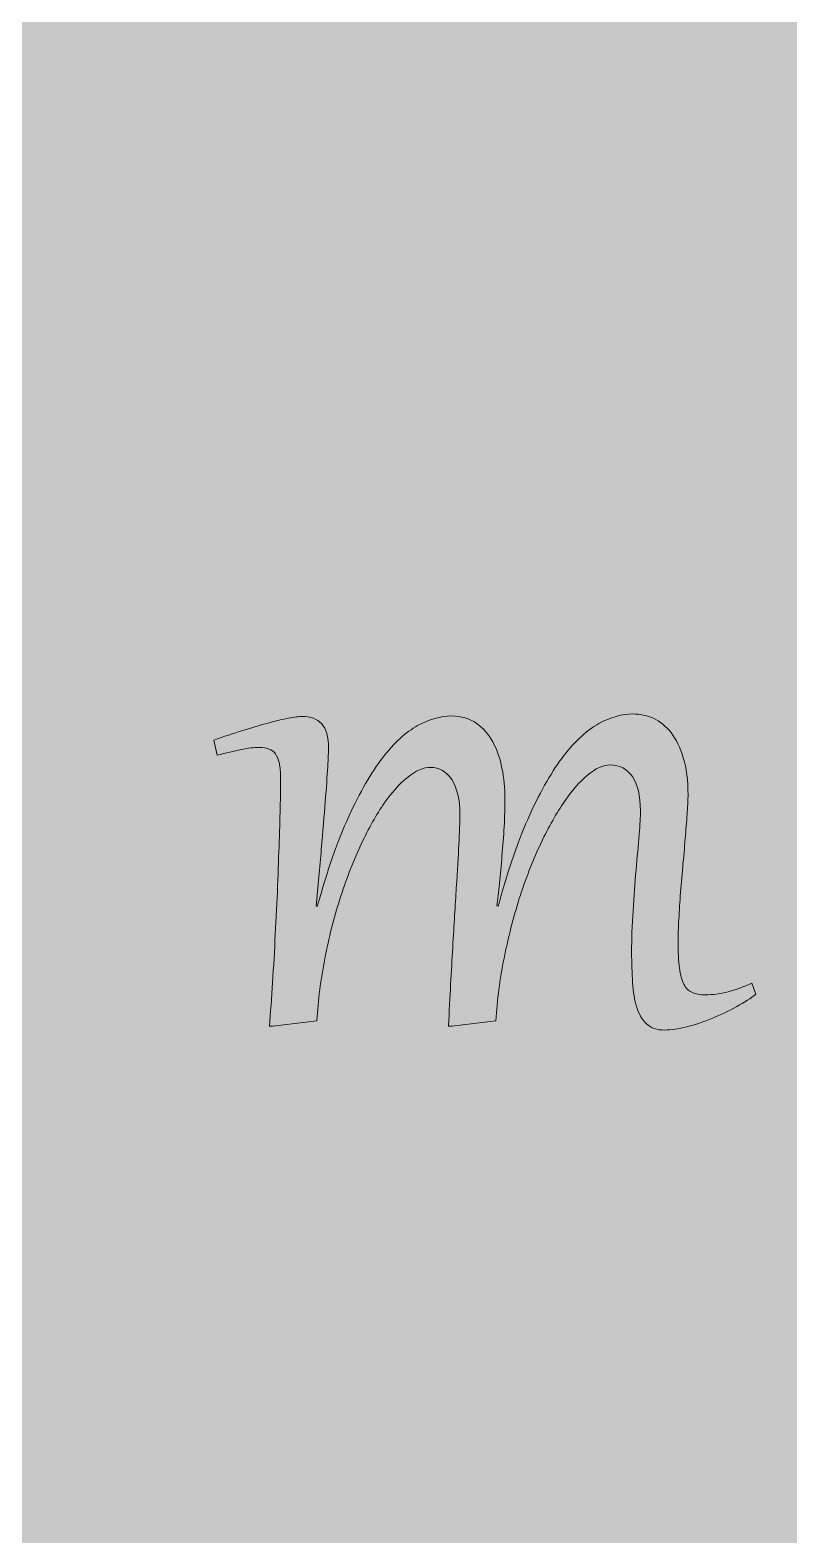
# Model space of a CAD drawing. Extents: x -4214 to -1795, y -2227 to -856.
# Drawn here: x -2729.1 to -2656.7, y -1884.3 to -1740.8 of the extents above; entities that cross this region are included whole.
import ezdxf

# ---------------------------------------------------------------- set-up
doc = ezdxf.new("R2010")
doc.units = 0
doc.header["$MEASUREMENT"] = 0
doc.layers.add('Layer 1', color=7, linetype='Continuous')

# ---------------------------------------------------------------- blocks, each defined once
blk = doc.blocks.new('block 14')
at = {"layer": 'Layer 1', "true_color": 0x2a3f49}
h = blk.add_hatch(color=149, dxfattribs=at)
h.dxf.hatch_style = 2
edge = h.paths.add_edge_path()
edge.add_spline(control_points=[(-2711.6, -1808.49), (-2710.64, -1808.16), (-2709.73, -1807.85), (-2708.85, -1807.57), (-2707.97, -1807.3), (-2707.16, -1807.06), (-2706.42, -1806.86), (-2705.68, -1806.66), (-2705.03, -1806.5), (-2704.47, -1806.39), (-2703.9, -1806.29), (-2703.46, -1806.24), (-2703.14, -1806.24), (-2702.36, -1806.24), (-2701.75, -1806.47), (-2701.31, -1806.93), (-2700.88, -1807.39), (-2700.66, -1808.19), (-2700.66, -1809.32), (-2700.66, -1809.58), (-2700.69, -1810.16), (-2700.74, -1811.04), (-2700.79, -1811.92), (-2700.87, -1813.02), (-2700.97, -1814.35), (-2701.07, -1815.68), (-2701.2, -1817.2), (-2701.35, -1818.9), (-2701.49, -1820.61), (-2701.66, -1822.42), (-2701.85, -1824.34), (-2701.85, -1824.34), (-2701.73, -1824.36), (-2701.73, -1824.36), (-2700.79, -1820.95), (-2699.79, -1818.09), (-2698.73, -1815.77), (-2697.67, -1813.45), (-2696.59, -1811.59), (-2695.49, -1810.16), (-2694.38, -1808.74), (-2693.28, -1807.72), (-2692.16, -1807.11), (-2691.05, -1806.5), (-2689.97, -1806.19), (-2688.92, -1806.19), (-2687.99, -1806.19), (-2687.21, -1806.43), (-2686.56, -1806.88), (-2685.92, -1807.34), (-2685.39, -1807.94), (-2684.99, -1808.67), (-2684.59, -1809.41), (-2684.29, -1810.24), (-2684.11, -1811.18), (-2683.92, -1812.11), (-2683.83, -1813.06), (-2683.83, -1814.03), (-2683.83, -1814.87), (-2683.85, -1815.77), (-2683.9, -1816.72), (-2683.96, -1817.66), (-2684.03, -1818.59), (-2684.11, -1819.52), (-2684.19, -1820.44), (-2684.27, -1821.31), (-2684.36, -1822.13), (-2684.44, -1822.96), (-2684.52, -1823.68), (-2684.59, -1824.3), (-2684.59, -1824.3), (-2684.47, -1824.32), (-2684.47, -1824.32), (-2683.53, -1820.86), (-2682.52, -1817.95), (-2681.46, -1815.61), (-2680.39, -1813.27), (-2679.3, -1811.38), (-2678.2, -1809.96), (-2677.09, -1808.54), (-2675.98, -1807.52), (-2674.86, -1806.91), (-2673.75, -1806.3), (-2672.67, -1806), (-2671.62, -1806), (-2670.95, -1806), (-2670.3, -1806.13), (-2669.67, -1806.41), (-2669.04, -1806.7), (-2668.48, -1807.15), (-2667.98, -1807.78), (-2667.5, -1808.4), (-2667.1, -1809.2), (-2666.81, -1810.18), (-2666.51, -1811.16), (-2666.36, -1812.34), (-2666.36, -1813.73), (-2666.36, -1814.12), (-2666.39, -1814.65), (-2666.43, -1815.33), (-2666.48, -1816), (-2666.54, -1816.76), (-2666.6, -1817.59), (-2666.67, -1818.43), (-2666.75, -1819.31), (-2666.84, -1820.24), (-2666.92, -1821.18), (-2667, -1822.09), (-2667.07, -1822.99), (-2667.14, -1823.89), (-2667.19, -1824.74), (-2667.24, -1825.56), (-2667.29, -1826.37), (-2667.31, -1827.07), (-2667.31, -1827.66), (-2667.31, -1828.71), (-2667.27, -1829.56), (-2667.18, -1830.22), (-2667.09, -1830.88), (-2666.95, -1831.4), (-2666.75, -1831.78), (-2666.55, -1832.16), (-2666.28, -1832.42), (-2665.94, -1832.57), (-2665.61, -1832.71), (-2665.2, -1832.78), (-2664.71, -1832.78), (-2664.01, -1832.78), (-2663.29, -1832.68), (-2662.54, -1832.48), (-2661.79, -1832.29), (-2661.03, -1832.02), (-2660.26, -1831.67), (-2660.26, -1831.67), (-2659.88, -1832.72), (-2659.88, -1832.72), (-2660.36, -1833.1), (-2660.97, -1833.5), (-2661.71, -1833.9), (-2662.45, -1834.31), (-2663.23, -1834.68), (-2664.04, -1835.01), (-2664.85, -1835.35), (-2665.66, -1835.62), (-2666.46, -1835.83), (-2667.27, -1836.04), (-2667.98, -1836.14), (-2668.6, -1836.14), (-2669.32, -1836.14), (-2669.89, -1835.95), (-2670.31, -1835.56), (-2670.73, -1835.17), (-2671.04, -1834.64), (-2671.25, -1833.96), (-2671.46, -1833.29), (-2671.59, -1832.51), (-2671.65, -1831.61), (-2671.71, -1830.71), (-2671.74, -1829.75), (-2671.74, -1828.71), (-2671.74, -1827.46), (-2671.7, -1826.15), (-2671.61, -1824.78), (-2671.52, -1823.41), (-2671.43, -1822.11), (-2671.32, -1820.87), (-2671.21, -1819.64), (-2671.11, -1818.52), (-2671.03, -1817.52), (-2670.94, -1816.52), (-2670.9, -1815.77), (-2670.9, -1815.26), (-2670.9, -1813.79), (-2671.15, -1812.7), (-2671.67, -1811.96), (-2672.19, -1811.23), (-2672.89, -1810.86), (-2673.78, -1810.86), (-2674.46, -1810.86), (-2675.19, -1811.19), (-2675.96, -1811.84), (-2676.73, -1812.49), (-2677.5, -1813.39), (-2678.28, -1814.53), (-2679.05, -1815.67), (-2679.79, -1817.02), (-2680.51, -1818.57), (-2681.23, -1820.12), (-2681.88, -1821.8), (-2682.46, -1823.61), (-2683.03, -1825.42), (-2683.52, -1827.32), (-2683.91, -1829.31), (-2684.31, -1831.28), (-2684.57, -1833.27), (-2684.69, -1835.25), (-2684.69, -1835.25), (-2688.9, -1835.78), (-2688.9, -1835.78), (-2688.9, -1835.78), (-2689.22, -1835.76), (-2689.22, -1835.76), (-2689.07, -1832.94), (-2688.94, -1830.44), (-2688.81, -1828.27), (-2688.68, -1826.09), (-2688.57, -1824.19), (-2688.47, -1822.57), (-2688.37, -1820.94), (-2688.28, -1819.57), (-2688.23, -1818.44), (-2688.16, -1817.31), (-2688.13, -1816.38), (-2688.13, -1815.64), (-2688.13, -1814.14), (-2688.39, -1813), (-2688.91, -1812.24), (-2689.43, -1811.47), (-2690.09, -1811.09), (-2690.89, -1811.09), (-2691.6, -1811.09), (-2692.35, -1811.41), (-2693.14, -1812.05), (-2693.92, -1812.68), (-2694.7, -1813.57), (-2695.47, -1814.69), (-2696.23, -1815.82), (-2696.97, -1817.15), (-2697.67, -1818.69), (-2698.38, -1820.23), (-2699.01, -1821.89), (-2699.58, -1823.67), (-2700.16, -1825.46), (-2700.63, -1827.34), (-2701.01, -1829.32), (-2701.4, -1831.29), (-2701.65, -1833.27), (-2701.77, -1835.25), (-2701.77, -1835.25), (-2705.98, -1835.78), (-2705.98, -1835.78), (-2705.98, -1835.78), (-2706.3, -1835.76), (-2706.3, -1835.76), (-2706.19, -1834.48), (-2706.09, -1833.09), (-2706, -1831.59), (-2705.9, -1830.08), (-2705.81, -1828.56), (-2705.74, -1827.01), (-2705.66, -1825.46), (-2705.58, -1823.92), (-2705.52, -1822.39), (-2705.46, -1820.87), (-2705.41, -1819.45), (-2705.36, -1818.13), (-2705.32, -1816.8), (-2705.28, -1815.62), (-2705.26, -1814.57), (-2705.24, -1813.53), (-2705.23, -1812.7), (-2705.23, -1812.09), (-2705.23, -1811.54), (-2705.27, -1811.08), (-2705.35, -1810.71), (-2705.43, -1810.33), (-2705.56, -1810.03), (-2705.73, -1809.81), (-2705.89, -1809.59), (-2706.1, -1809.43), (-2706.36, -1809.34), (-2706.62, -1809.24), (-2706.92, -1809.19), (-2707.27, -1809.19), (-2707.75, -1809.19), (-2708.33, -1809.26), (-2709, -1809.39), (-2709.67, -1809.53), (-2710.44, -1809.71), (-2711.29, -1809.94), (-2711.29, -1809.94), (-2711.6, -1808.49), (-2711.6, -1808.49)], knot_values=[0, 0, 0, 0, 1, 1, 1, 2, 2, 2, 3, 3, 3, 4, 4, 4, 5, 5, 5, 6, 6, 6, 7, 7, 7, 8, 8, 8, 9, 9, 9, 10, 10, 10, 11, 11, 11, 12, 12, 12, 13, 13, 13, 14, 14, 14, 15, 15, 15, 16, 16, 16, 17, 17, 17, 18, 18, 18, 19, 19, 19, 20, 20, 20, 21, 21, 21, 22, 22, 22, 23, 23, 23, 24, 24, 24, 25, 25, 25, 26, 26, 26, 27, 27, 27, 28, 28, 28, 29, 29, 29, 30, 30, 30, 31, 31, 31, 32, 32, 32, 33, 33, 33, 34, 34, 34, 35, 35, 35, 36, 36, 36, 37, 37, 37, 38, 38, 38, 39, 39, 39, 40, 40, 40, 41, 41, 41, 42, 42, 42, 43, 43, 43, 44, 44, 44, 45, 45, 45, 46, 46, 46, 47, 47, 47, 48, 48, 48, 49, 49, 49, 50, 50, 50, 51, 51, 51, 52, 52, 52, 53, 53, 53, 54, 54, 54, 55, 55, 55, 56, 56, 56, 57, 57, 57, 58, 58, 58, 59, 59, 59, 60, 60, 60, 61, 61, 61, 62, 62, 62, 63, 63, 63, 64, 64, 64, 65, 65, 65, 66, 66, 66, 67, 67, 67, 68, 68, 68, 69, 69, 69, 70, 70, 70, 71, 71, 71, 72, 72, 72, 73, 73, 73, 74, 74, 74, 75, 75, 75, 76, 76, 76, 77, 77, 77, 78, 78, 78, 79, 79, 79, 80, 80, 80, 81, 81, 81, 82, 82, 82, 83, 83, 83, 84, 84, 84, 85, 85, 85, 86, 86, 86, 87, 87, 87, 88, 88, 88, 89, 89, 89, 90, 90, 90, 91, 91, 91, 92, 92, 92, 93, 93, 93, 94, 94, 94, 94], degree=3, periodic=1)
at = {"layer": 'Layer 1', "lineweight": 0}
blk.add_open_spline([(-2711.6, -1808.49), (-2710.64, -1808.16), (-2709.73, -1807.85), (-2708.85, -1807.57), (-2707.97, -1807.3), (-2707.16, -1807.06), (-2706.42, -1806.86), (-2705.68, -1806.66), (-2705.03, -1806.5), (-2704.47, -1806.39), (-2703.9, -1806.29), (-2703.46, -1806.24), (-2703.14, -1806.24), (-2702.36, -1806.24), (-2701.75, -1806.47), (-2701.31, -1806.93), (-2700.88, -1807.39), (-2700.66, -1808.19), (-2700.66, -1809.32), (-2700.66, -1809.58), (-2700.69, -1810.16), (-2700.74, -1811.04), (-2700.79, -1811.92), (-2700.87, -1813.02), (-2700.97, -1814.35), (-2701.07, -1815.68), (-2701.2, -1817.2), (-2701.35, -1818.9), (-2701.49, -1820.61), (-2701.66, -1822.42), (-2701.85, -1824.34), (-2701.85, -1824.34), (-2701.73, -1824.36), (-2701.73, -1824.36), (-2700.79, -1820.95), (-2699.79, -1818.09), (-2698.73, -1815.77), (-2697.67, -1813.45), (-2696.59, -1811.59), (-2695.49, -1810.16), (-2694.38, -1808.74), (-2693.28, -1807.72), (-2692.16, -1807.11), (-2691.05, -1806.5), (-2689.97, -1806.19), (-2688.92, -1806.19), (-2687.99, -1806.19), (-2687.21, -1806.43), (-2686.56, -1806.88), (-2685.92, -1807.34), (-2685.39, -1807.94), (-2684.99, -1808.67), (-2684.59, -1809.41), (-2684.29, -1810.24), (-2684.11, -1811.18), (-2683.92, -1812.11), (-2683.83, -1813.06), (-2683.83, -1814.03), (-2683.83, -1814.87), (-2683.85, -1815.77), (-2683.9, -1816.72), (-2683.96, -1817.66), (-2684.03, -1818.59), (-2684.11, -1819.52), (-2684.19, -1820.44), (-2684.27, -1821.31), (-2684.36, -1822.13), (-2684.44, -1822.96), (-2684.52, -1823.68), (-2684.59, -1824.3), (-2684.59, -1824.3), (-2684.47, -1824.32), (-2684.47, -1824.32), (-2683.53, -1820.86), (-2682.52, -1817.95), (-2681.46, -1815.61), (-2680.39, -1813.27), (-2679.3, -1811.38), (-2678.2, -1809.96), (-2677.09, -1808.54), (-2675.98, -1807.52), (-2674.86, -1806.91), (-2673.75, -1806.3), (-2672.67, -1806), (-2671.62, -1806), (-2670.95, -1806), (-2670.3, -1806.13), (-2669.67, -1806.41), (-2669.04, -1806.7), (-2668.48, -1807.15), (-2667.98, -1807.78), (-2667.5, -1808.4), (-2667.1, -1809.2), (-2666.81, -1810.18), (-2666.51, -1811.16), (-2666.36, -1812.34), (-2666.36, -1813.73), (-2666.36, -1814.12), (-2666.39, -1814.65), (-2666.43, -1815.33), (-2666.48, -1816), (-2666.54, -1816.76), (-2666.6, -1817.59), (-2666.67, -1818.43), (-2666.75, -1819.31), (-2666.84, -1820.24), (-2666.92, -1821.18), (-2667, -1822.09), (-2667.07, -1822.99), (-2667.14, -1823.89), (-2667.19, -1824.74), (-2667.24, -1825.56), (-2667.29, -1826.37), (-2667.31, -1827.07), (-2667.31, -1827.66), (-2667.31, -1828.71), (-2667.27, -1829.56), (-2667.18, -1830.22), (-2667.09, -1830.88), (-2666.95, -1831.4), (-2666.75, -1831.78), (-2666.55, -1832.16), (-2666.28, -1832.42), (-2665.94, -1832.57), (-2665.61, -1832.71), (-2665.2, -1832.78), (-2664.71, -1832.78), (-2664.01, -1832.78), (-2663.29, -1832.68), (-2662.54, -1832.48), (-2661.79, -1832.29), (-2661.03, -1832.02), (-2660.26, -1831.67), (-2660.26, -1831.67), (-2659.88, -1832.72), (-2659.88, -1832.72), (-2660.36, -1833.1), (-2660.97, -1833.5), (-2661.71, -1833.9), (-2662.45, -1834.31), (-2663.23, -1834.68), (-2664.04, -1835.01), (-2664.85, -1835.35), (-2665.66, -1835.62), (-2666.46, -1835.83), (-2667.27, -1836.04), (-2667.98, -1836.14), (-2668.6, -1836.14), (-2669.32, -1836.14), (-2669.89, -1835.95), (-2670.31, -1835.56), (-2670.73, -1835.17), (-2671.04, -1834.64), (-2671.25, -1833.96), (-2671.46, -1833.29), (-2671.59, -1832.51), (-2671.65, -1831.61), (-2671.71, -1830.71), (-2671.74, -1829.75), (-2671.74, -1828.71), (-2671.74, -1827.46), (-2671.7, -1826.15), (-2671.61, -1824.78), (-2671.52, -1823.41), (-2671.43, -1822.11), (-2671.32, -1820.87), (-2671.21, -1819.64), (-2671.11, -1818.52), (-2671.03, -1817.52), (-2670.94, -1816.52), (-2670.9, -1815.77), (-2670.9, -1815.26), (-2670.9, -1813.79), (-2671.15, -1812.7), (-2671.67, -1811.96), (-2672.19, -1811.23), (-2672.89, -1810.86), (-2673.78, -1810.86), (-2674.46, -1810.86), (-2675.19, -1811.19), (-2675.96, -1811.84), (-2676.73, -1812.49), (-2677.5, -1813.39), (-2678.28, -1814.53), (-2679.05, -1815.67), (-2679.79, -1817.02), (-2680.51, -1818.57), (-2681.23, -1820.12), (-2681.88, -1821.8), (-2682.46, -1823.61), (-2683.03, -1825.42), (-2683.52, -1827.32), (-2683.91, -1829.31), (-2684.31, -1831.28), (-2684.57, -1833.27), (-2684.69, -1835.25), (-2684.69, -1835.25), (-2688.9, -1835.78), (-2688.9, -1835.78), (-2688.9, -1835.78), (-2689.22, -1835.76), (-2689.22, -1835.76), (-2689.07, -1832.94), (-2688.94, -1830.44), (-2688.81, -1828.27), (-2688.68, -1826.09), (-2688.57, -1824.19), (-2688.47, -1822.57), (-2688.37, -1820.94), (-2688.28, -1819.57), (-2688.23, -1818.44), (-2688.16, -1817.31), (-2688.13, -1816.38), (-2688.13, -1815.64), (-2688.13, -1814.14), (-2688.39, -1813), (-2688.91, -1812.24), (-2689.43, -1811.47), (-2690.09, -1811.09), (-2690.89, -1811.09), (-2691.6, -1811.09), (-2692.35, -1811.41), (-2693.14, -1812.05), (-2693.92, -1812.68), (-2694.7, -1813.57), (-2695.47, -1814.69), (-2696.23, -1815.82), (-2696.97, -1817.15), (-2697.67, -1818.69), (-2698.38, -1820.23), (-2699.01, -1821.89), (-2699.58, -1823.67), (-2700.16, -1825.46), (-2700.63, -1827.34), (-2701.01, -1829.32), (-2701.4, -1831.29), (-2701.65, -1833.27), (-2701.77, -1835.25), (-2701.77, -1835.25), (-2705.98, -1835.78), (-2705.98, -1835.78), (-2705.98, -1835.78), (-2706.3, -1835.76), (-2706.3, -1835.76), (-2706.19, -1834.48), (-2706.09, -1833.09), (-2706, -1831.59), (-2705.9, -1830.08), (-2705.81, -1828.56), (-2705.74, -1827.01), (-2705.66, -1825.46), (-2705.58, -1823.92), (-2705.52, -1822.39), (-2705.46, -1820.87), (-2705.41, -1819.45), (-2705.36, -1818.13), (-2705.32, -1816.8), (-2705.28, -1815.62), (-2705.26, -1814.57), (-2705.24, -1813.53), (-2705.23, -1812.7), (-2705.23, -1812.09), (-2705.23, -1811.54), (-2705.27, -1811.08), (-2705.35, -1810.71), (-2705.43, -1810.33), (-2705.56, -1810.03), (-2705.73, -1809.81), (-2705.89, -1809.59), (-2706.1, -1809.43), (-2706.36, -1809.34), (-2706.62, -1809.24), (-2706.92, -1809.19), (-2707.27, -1809.19), (-2707.75, -1809.19), (-2708.33, -1809.26), (-2709, -1809.39), (-2709.67, -1809.53), (-2710.44, -1809.71), (-2711.29, -1809.94), (-2711.29, -1809.94), (-2711.6, -1808.49), (-2711.6, -1808.49)], degree=3, knots=[0, 0, 0, 0, 1, 1, 1, 2, 2, 2, 3, 3, 3, 4, 4, 4, 5, 5, 5, 6, 6, 6, 7, 7, 7, 8, 8, 8, 9, 9, 9, 10, 10, 10, 11, 11, 11, 12, 12, 12, 13, 13, 13, 14, 14, 14, 15, 15, 15, 16, 16, 16, 17, 17, 17, 18, 18, 18, 19, 19, 19, 20, 20, 20, 21, 21, 21, 22, 22, 22, 23, 23, 23, 24, 24, 24, 25, 25, 25, 26, 26, 26, 27, 27, 27, 28, 28, 28, 29, 29, 29, 30, 30, 30, 31, 31, 31, 32, 32, 32, 33, 33, 33, 34, 34, 34, 35, 35, 35, 36, 36, 36, 37, 37, 37, 38, 38, 38, 39, 39, 39, 40, 40, 40, 41, 41, 41, 42, 42, 42, 43, 43, 43, 44, 44, 44, 45, 45, 45, 46, 46, 46, 47, 47, 47, 48, 48, 48, 49, 49, 49, 50, 50, 50, 51, 51, 51, 52, 52, 52, 53, 53, 53, 54, 54, 54, 55, 55, 55, 56, 56, 56, 57, 57, 57, 58, 58, 58, 59, 59, 59, 60, 60, 60, 61, 61, 61, 62, 62, 62, 63, 63, 63, 64, 64, 64, 65, 65, 65, 66, 66, 66, 67, 67, 67, 68, 68, 68, 69, 69, 69, 70, 70, 70, 71, 71, 71, 72, 72, 72, 73, 73, 73, 74, 74, 74, 75, 75, 75, 76, 76, 76, 77, 77, 77, 78, 78, 78, 79, 79, 79, 80, 80, 80, 81, 81, 81, 82, 82, 82, 83, 83, 83, 84, 84, 84, 85, 85, 85, 86, 86, 86, 87, 87, 87, 88, 88, 88, 89, 89, 89, 90, 90, 90, 91, 91, 91, 92, 92, 92, 93, 93, 93, 94, 94, 94, 94], dxfattribs=at)
blk = doc.blocks.new('block 13')
at = {"layer": 'Layer 1'}
blk.add_blockref('block 14', (0, 0), dxfattribs=at)
blk = doc.blocks.new('block 3')
at = {"layer": 'Layer 1'}
blk.add_blockref('block 13', (0, 0), dxfattribs=at)
blk = doc.blocks.new('block 2')
at = {"layer": 'Layer 1', "true_color": 0xd1f7fe}
h = blk.add_hatch(color=7, dxfattribs=at)
h.dxf.hatch_style = 2
edge = h.paths.add_edge_path()
edge.add_spline(control_points=[(-1794.66, -1541.43), (-1798.65, -1538.41), (-1802.26, -1532.96), (-1802.26, -1532.96), (-1818.61, -1510.46), (-1812.96, -1476.79), (-1816.44, -1444.45), (-1820.97, -1402.43), (-1845.85, -1390.9), (-1845.85, -1390.9), (-1804.05, -1322.51), (-1892.29, -1300.54), (-1892.29, -1235.18), (-1892.29, -1185.07), (-1862.63, -1142.36), (-1862.63, -1091.81), (-1862.63, -1048.7), (-1902.17, -1036.97), (-1902.17, -1036.97), (-1867.4, -1000.37), (-1890.03, -934.19), (-1946.84, -934.19), (-2005.1, -934.19), (-2041.37, -964.4), (-2090.14, -964.4), (-2164.56, -964.4), (-2207.8, -887.5), (-2269.21, -938.66), (-2361.65, -869.93), (-2476.86, -966.12), (-2551.28, -966.12), (-2625.69, -966.12), (-2641.59, -875.56), (-2696.26, -901.1), (-2661.19, -910.16), (-2669.29, -950.94), (-2696.64, -950.94), (-2728.63, -950.94), (-2744.91, -917.99), (-2781.11, -917.99), (-2815.61, -917.99), (-2899.41, -972.27), (-2996.85, -864.27), (-2996.85, -864.27), (-2999.69, -861.05), (-3004.23, -855.72), (-3008.77, -861.05), (-3011.6, -864.27), (-3011.6, -864.27), (-3109.05, -972.27), (-3192.84, -917.99), (-3227.35, -917.99), (-3263.55, -917.99), (-3279.83, -950.94), (-3311.82, -950.94), (-3339.17, -950.94), (-3347.26, -910.16), (-3312.19, -901.1), (-3366.87, -875.56), (-3382.76, -966.12), (-3457.18, -966.12), (-3531.59, -966.12), (-3646.8, -869.93), (-3739.25, -938.66), (-3800.66, -887.5), (-3843.9, -964.4), (-3918.32, -964.4), (-3967.09, -964.4), (-4003.36, -934.19), (-4061.61, -934.19), (-4118.43, -934.19), (-4141.05, -1000.37), (-4106.29, -1036.97), (-4106.29, -1036.97), (-4145.83, -1048.7), (-4145.83, -1091.81), (-4145.83, -1142.36), (-4116.17, -1185.07), (-4116.17, -1235.18), (-4116.17, -1300.54), (-4204.41, -1322.51), (-4162.6, -1390.9), (-4162.6, -1390.9), (-4187.49, -1402.43), (-4192.02, -1444.45), (-4195.5, -1476.79), (-4189.85, -1510.46), (-4206.19, -1532.96), (-4206.19, -1532.96), (-4209.85, -1538.25), (-4213.8, -1541.43), (-4209.78, -1544.99), (-4206.19, -1549.9), (-4206.19, -1549.9), (-4189.85, -1572.4), (-4195.5, -1606.08), (-4192.02, -1638.41), (-4187.49, -1680.43), (-4162.6, -1691.96), (-4162.6, -1691.96), (-4204.41, -1760.35), (-4116.17, -1782.32), (-4116.17, -1847.68), (-4116.17, -1897.79), (-4145.83, -1940.5), (-4145.83, -1991.05), (-4145.83, -2034.16), (-4106.29, -2045.89), (-4106.29, -2045.89), (-4141.05, -2082.49), (-4118.43, -2148.67), (-4061.61, -2148.67), (-4003.36, -2148.67), (-3967.09, -2118.46), (-3918.32, -2118.46), (-3843.9, -2118.46), (-3800.66, -2195.36), (-3739.25, -2144.21), (-3646.8, -2212.93), (-3531.59, -2116.74), (-3457.18, -2116.74), (-3382.76, -2116.74), (-3366.87, -2207.3), (-3312.19, -2181.76), (-3347.26, -2172.7), (-3339.17, -2131.92), (-3311.82, -2131.92), (-3279.83, -2131.92), (-3263.55, -2164.87), (-3227.35, -2164.87), (-3192.84, -2164.87), (-3109.05, -2110.59), (-3011.6, -2218.59), (-3011.6, -2218.59), (-3008.77, -2221.81), (-3004.23, -2227.14), (-2999.69, -2221.81), (-2996.85, -2218.59), (-2996.85, -2218.59), (-2899.41, -2110.59), (-2815.61, -2164.87), (-2781.11, -2164.87), (-2744.91, -2164.87), (-2728.63, -2131.92), (-2696.64, -2131.92), (-2669.29, -2131.92), (-2661.19, -2172.7), (-2696.26, -2181.76), (-2641.59, -2207.3), (-2625.69, -2116.74), (-2551.28, -2116.74), (-2476.86, -2116.74), (-2361.65, -2212.93), (-2269.21, -2144.21), (-2207.8, -2195.36), (-2164.56, -2118.46), (-2090.14, -2118.46), (-2041.37, -2118.46), (-2005.1, -2148.67), (-1946.84, -2148.67), (-1890.03, -2148.67), (-1867.4, -2082.49), (-1902.17, -2045.89), (-1902.17, -2045.89), (-1862.63, -2034.16), (-1862.63, -1991.05), (-1862.63, -1940.5), (-1892.29, -1897.79), (-1892.29, -1847.68), (-1892.29, -1782.32), (-1804.05, -1760.35), (-1845.85, -1691.96), (-1845.85, -1691.96), (-1820.97, -1680.43), (-1816.44, -1638.41), (-1812.96, -1606.08), (-1818.61, -1572.4), (-1802.26, -1549.9), (-1802.26, -1549.9), (-1799.12, -1544.75), (-1794.66, -1541.43)], knot_values=[0, 0, 0, 0, 1, 1, 1, 2, 2, 2, 3, 3, 3, 4, 4, 4, 5, 5, 5, 6, 6, 6, 7, 7, 7, 8, 8, 8, 9, 9, 9, 10, 10, 10, 11, 11, 11, 12, 12, 12, 13, 13, 13, 14, 14, 14, 15, 15, 15, 16, 16, 16, 17, 17, 17, 18, 18, 18, 19, 19, 19, 20, 20, 20, 21, 21, 21, 22, 22, 22, 23, 23, 23, 24, 24, 24, 25, 25, 25, 26, 26, 26, 27, 27, 27, 28, 28, 28, 29, 29, 29, 30, 30, 30, 31, 31, 31, 32, 32, 32, 33, 33, 33, 34, 34, 34, 35, 35, 35, 36, 36, 36, 37, 37, 37, 38, 38, 38, 39, 39, 39, 40, 40, 40, 41, 41, 41, 42, 42, 42, 43, 43, 43, 44, 44, 44, 45, 45, 45, 46, 46, 46, 47, 47, 47, 48, 48, 48, 49, 49, 49, 50, 50, 50, 51, 51, 51, 52, 52, 52, 53, 53, 53, 54, 54, 54, 55, 55, 55, 56, 56, 56, 57, 57, 57, 58, 58, 58, 59, 59, 59, 60, 60, 60, 60], degree=3, periodic=1)
at = {"layer": 'Layer 1', "lineweight": 0}
blk.add_open_spline([(-1794.66, -1541.43), (-1798.65, -1538.41), (-1802.26, -1532.96), (-1802.26, -1532.96), (-1818.61, -1510.46), (-1812.96, -1476.79), (-1816.44, -1444.45), (-1820.97, -1402.43), (-1845.85, -1390.9), (-1845.85, -1390.9), (-1804.05, -1322.51), (-1892.29, -1300.54), (-1892.29, -1235.18), (-1892.29, -1185.07), (-1862.63, -1142.36), (-1862.63, -1091.81), (-1862.63, -1048.7), (-1902.17, -1036.97), (-1902.17, -1036.97), (-1867.4, -1000.37), (-1890.03, -934.19), (-1946.84, -934.19), (-2005.1, -934.19), (-2041.37, -964.4), (-2090.14, -964.4), (-2164.56, -964.4), (-2207.8, -887.5), (-2269.21, -938.66), (-2361.65, -869.93), (-2476.86, -966.12), (-2551.28, -966.12), (-2625.69, -966.12), (-2641.59, -875.56), (-2696.26, -901.1), (-2661.19, -910.16), (-2669.29, -950.94), (-2696.64, -950.94), (-2728.63, -950.94), (-2744.91, -917.99), (-2781.11, -917.99), (-2815.61, -917.99), (-2899.41, -972.27), (-2996.85, -864.27), (-2996.85, -864.27), (-2999.69, -861.05), (-3004.23, -855.72), (-3008.77, -861.05), (-3011.6, -864.27), (-3011.6, -864.27), (-3109.05, -972.27), (-3192.84, -917.99), (-3227.35, -917.99), (-3263.55, -917.99), (-3279.83, -950.94), (-3311.82, -950.94), (-3339.17, -950.94), (-3347.26, -910.16), (-3312.19, -901.1), (-3366.87, -875.56), (-3382.76, -966.12), (-3457.18, -966.12), (-3531.59, -966.12), (-3646.8, -869.93), (-3739.25, -938.66), (-3800.66, -887.5), (-3843.9, -964.4), (-3918.32, -964.4), (-3967.09, -964.4), (-4003.36, -934.19), (-4061.61, -934.19), (-4118.43, -934.19), (-4141.05, -1000.37), (-4106.29, -1036.97), (-4106.29, -1036.97), (-4145.83, -1048.7), (-4145.83, -1091.81), (-4145.83, -1142.36), (-4116.17, -1185.07), (-4116.17, -1235.18), (-4116.17, -1300.54), (-4204.41, -1322.51), (-4162.6, -1390.9), (-4162.6, -1390.9), (-4187.49, -1402.43), (-4192.02, -1444.45), (-4195.5, -1476.79), (-4189.85, -1510.46), (-4206.19, -1532.96), (-4206.19, -1532.96), (-4209.85, -1538.25), (-4213.8, -1541.43), (-4209.78, -1544.99), (-4206.19, -1549.9), (-4206.19, -1549.9), (-4189.85, -1572.4), (-4195.5, -1606.08), (-4192.02, -1638.41), (-4187.49, -1680.43), (-4162.6, -1691.96), (-4162.6, -1691.96), (-4204.41, -1760.35), (-4116.17, -1782.32), (-4116.17, -1847.68), (-4116.17, -1897.79), (-4145.83, -1940.5), (-4145.83, -1991.05), (-4145.83, -2034.16), (-4106.29, -2045.89), (-4106.29, -2045.89), (-4141.05, -2082.49), (-4118.43, -2148.67), (-4061.61, -2148.67), (-4003.36, -2148.67), (-3967.09, -2118.46), (-3918.32, -2118.46), (-3843.9, -2118.46), (-3800.66, -2195.36), (-3739.25, -2144.21), (-3646.8, -2212.93), (-3531.59, -2116.74), (-3457.18, -2116.74), (-3382.76, -2116.74), (-3366.87, -2207.3), (-3312.19, -2181.76), (-3347.26, -2172.7), (-3339.17, -2131.92), (-3311.82, -2131.92), (-3279.83, -2131.92), (-3263.55, -2164.87), (-3227.35, -2164.87), (-3192.84, -2164.87), (-3109.05, -2110.59), (-3011.6, -2218.59), (-3011.6, -2218.59), (-3008.77, -2221.81), (-3004.23, -2227.14), (-2999.69, -2221.81), (-2996.85, -2218.59), (-2996.85, -2218.59), (-2899.41, -2110.59), (-2815.61, -2164.87), (-2781.11, -2164.87), (-2744.91, -2164.87), (-2728.63, -2131.92), (-2696.64, -2131.92), (-2669.29, -2131.92), (-2661.19, -2172.7), (-2696.26, -2181.76), (-2641.59, -2207.3), (-2625.69, -2116.74), (-2551.28, -2116.74), (-2476.86, -2116.74), (-2361.65, -2212.93), (-2269.21, -2144.21), (-2207.8, -2195.36), (-2164.56, -2118.46), (-2090.14, -2118.46), (-2041.37, -2118.46), (-2005.1, -2148.67), (-1946.84, -2148.67), (-1890.03, -2148.67), (-1867.4, -2082.49), (-1902.17, -2045.89), (-1902.17, -2045.89), (-1862.63, -2034.16), (-1862.63, -1991.05), (-1862.63, -1940.5), (-1892.29, -1897.79), (-1892.29, -1847.68), (-1892.29, -1782.32), (-1804.05, -1760.35), (-1845.85, -1691.96), (-1845.85, -1691.96), (-1820.97, -1680.43), (-1816.44, -1638.41), (-1812.96, -1606.08), (-1818.61, -1572.4), (-1802.26, -1549.9), (-1802.26, -1549.9), (-1799.12, -1544.75), (-1794.66, -1541.43)], degree=3, knots=[0, 0, 0, 0, 1, 1, 1, 2, 2, 2, 3, 3, 3, 4, 4, 4, 5, 5, 5, 6, 6, 6, 7, 7, 7, 8, 8, 8, 9, 9, 9, 10, 10, 10, 11, 11, 11, 12, 12, 12, 13, 13, 13, 14, 14, 14, 15, 15, 15, 16, 16, 16, 17, 17, 17, 18, 18, 18, 19, 19, 19, 20, 20, 20, 21, 21, 21, 22, 22, 22, 23, 23, 23, 24, 24, 24, 25, 25, 25, 26, 26, 26, 27, 27, 27, 28, 28, 28, 29, 29, 29, 30, 30, 30, 31, 31, 31, 32, 32, 32, 33, 33, 33, 34, 34, 34, 35, 35, 35, 36, 36, 36, 37, 37, 37, 38, 38, 38, 39, 39, 39, 40, 40, 40, 41, 41, 41, 42, 42, 42, 43, 43, 43, 44, 44, 44, 45, 45, 45, 46, 46, 46, 47, 47, 47, 48, 48, 48, 49, 49, 49, 50, 50, 50, 51, 51, 51, 52, 52, 52, 53, 53, 53, 54, 54, 54, 55, 55, 55, 56, 56, 56, 57, 57, 57, 58, 58, 58, 59, 59, 59, 60, 60, 60, 60], dxfattribs=at)
at = {"layer": 'Layer 1'}
blk.add_blockref('block 3', (0, 0), dxfattribs=at)

msp = doc.modelspace()

# ---------------------------------------------------------------- block references
at = {"layer": 'Layer 1'}
msp.add_blockref('block 2', (0, 0), dxfattribs=at)

doc.saveas('drawing.dxf')
